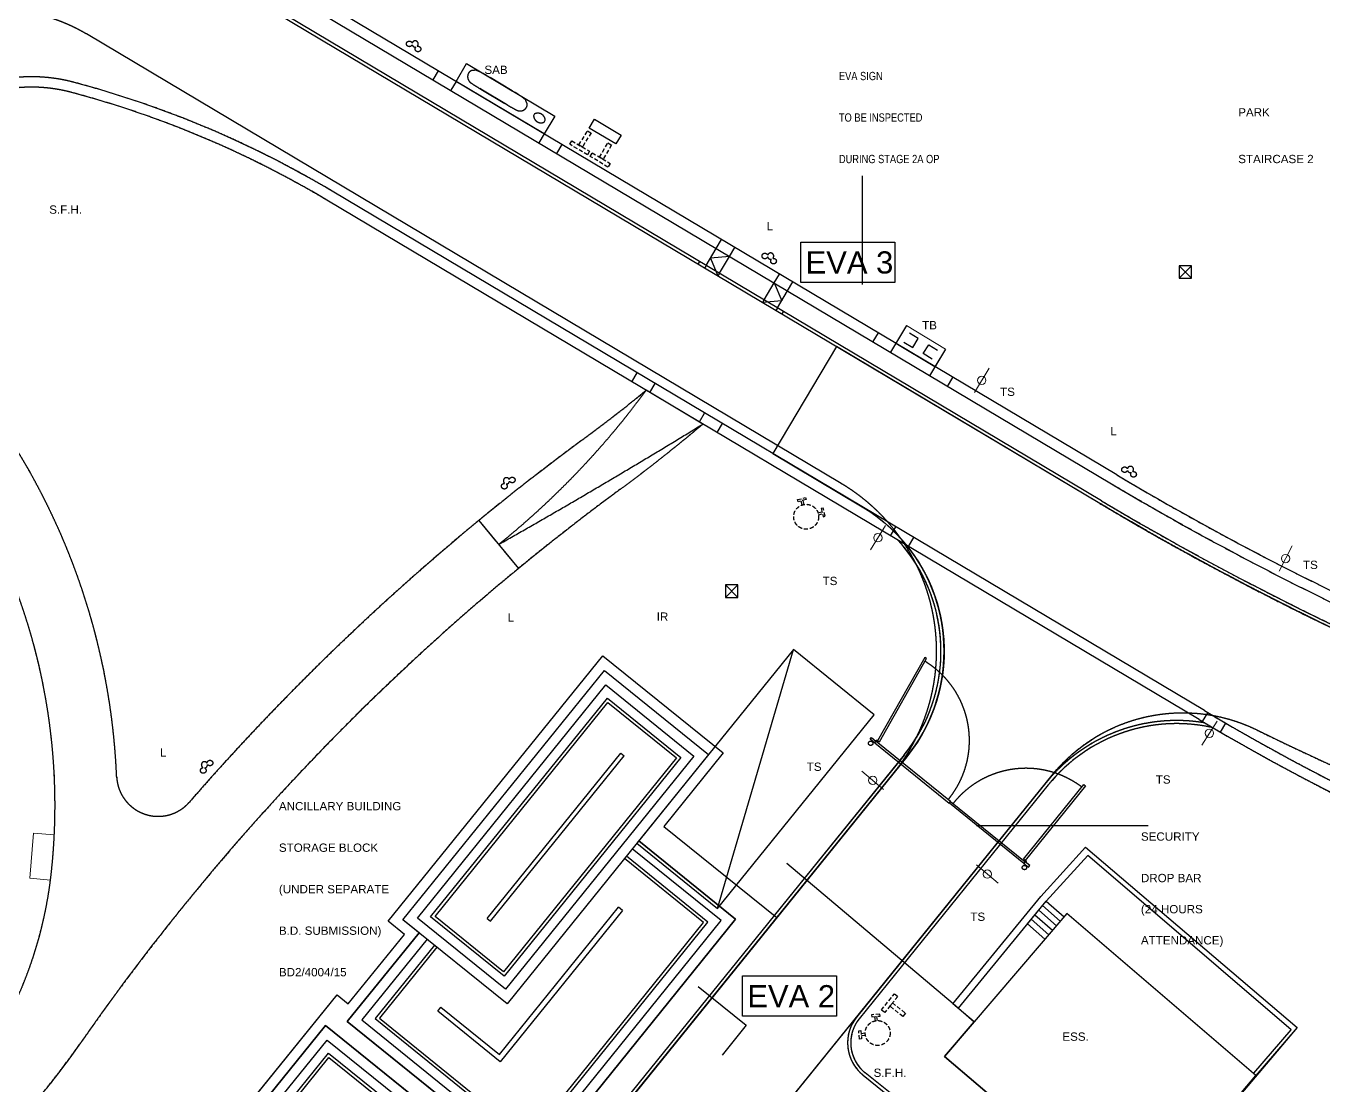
# Model space of a CAD drawing. Header units: millimetres. Extents: x 833576263 to 1668046980, y 817519639 to 1636103653.
# Drawn here: x 834283063 to 834345558, y 817873592 to 817924635 of the extents above; entities that cross this region are included whole.
import ezdxf

# ---------------------------------------------------------------- set-up
doc = ezdxf.new("R2010")
doc.units = ezdxf.units.MM
doc.header["$LTSCALE"] = 100
doc.header["$MEASUREMENT"] = 0
for name, pattern in [('C160$0$DASHED', [19.05, 12.7, -6.35]), ('C160$0$Hidden', [9.525, 6.35, -3.175]), ('R_site$0$ACAD_ISO03W100', [30, 12, -18]), ('R_WKCD_PARK$0$IMPORT-DASHED2 _7_', [19.05, 12.7, -6.35])]:
    doc.linetypes.add(name, pattern=pattern)
doc.layers.get('Defpoints').update_dxf_attribs({"color": 170})
for name, color, linetype in [('C160$0$+C160', 6, 'C160$0$Hidden'), ('C160$0$EVA', 1, 'C160$0$DASHED'), ('R_site$0$000-structure-b', 3, 'Continuous'), ('R_Text for GBP from DLN$0$base plan(mm)$0$DLN040__', 7, 'Continuous'), ('R_Text for GBP from DLN$0$programme(mm)$0$DLN040_1', 7, 'Continuous'), ('T-TITL', 7, 'Continuous'), ('X-REF', 7, 'Continuous')]:
    doc.layers.add(name, color=color, linetype=linetype)
for name, color, linetype, lineweight in [('C160$0$DLN_TRAFFIC SIGN', 6, 'Continuous', 18), ('R_P_LG$0$RDA5803', 1, 'Continuous', 20), ('R_site$0$000-Architecture boundary', 2, 'Continuous', 0), ('R_site$0$Building EXISTING outline-b', 2, 'Continuous', 13), ('R_WKCD_PARK$0$000-PAV-Concrete-b', 1, 'Continuous', 25), ('R_WKCD_PARK$0$000-PAV-Reused tiles-b', 3, 'Continuous', 15), ('R_WKCD_PARK$0$000-Ramps', 7, 'R_WKCD_PARK$0$IMPORT-DASHED2 _7_', 18), ('R_WKCD_PARK$0$PAV-secondary path-b', 6, 'Continuous', 18)]:
    doc.layers.add(name, color=color, linetype=linetype, lineweight=lineweight)
doc.styles.add('R_Text for GBP from DLN$0$base plan(mm)$0$Standard', font='arial.ttf')
doc.styles.add('R_Text for GBP from DLN$0$base plan(mm)$0$SWIS721 LT', font='swiss.ttf')
doc.styles.add('R_Text for GBP from DLN$0$programme (M)$0$programme$0$SWIS721 LT', font='swiss.ttf')
doc.styles.add('R_Text for GBP from DLN$0$programme(mm)$0$SWIS721 LT', font='swiss.ttf')
doc.dimstyles.new('R_Text for GBP from DLN$0$base plan(mm)$0$Standard', dxfattribs={"dimtxt": 0.35, "dimasz": 0.2, "dimexe": 0.2, "dimexo": 0.2, "dimgap": 0.09, "dimtad": 0, "dimtoh": 1, "dimdec": 4, "dimzin": 0, "dimdsep": 46, "dimtxsty": 'R_Text for GBP from DLN$0$base plan(mm)$0$Standard', "dimcen": 0.09, "dimadec": 0, "dimazin": 0, "dimtfac": 1, "dimtdec": 4, "dimtofl": 0, "dimtmove": 0, "dimatfit": 3, "dimfxl": 1, "dimtolj": 1, "dimtzin": 0, "dimarcsym": 0})

# ---------------------------------------------------------------- blocks, each defined once
blk = doc.blocks.new('R_site$0$architecture 2')
blk.add_line((834316.384, 817882.103), (834320.037, 817894.579))
blk.add_lwpolyline([(834316.384, 817882.103), (834323.926, 817891.436), (834320.037, 817894.579), (834312.495, 817885.245)], close=True)
at = {"layer": 'R_site$0$000-Architecture boundary'}
for points in [[(834327.317, 817874.961), (834328.754, 817876.642), (834327.726, 817877.514), (834331.957, 817882.685), (834334.117, 817885.061), (834344.317, 817876.361), (834336.517, 817867.161)], [(834285.993, 817860.632), (834288.412, 817863.626), (834287.634, 817864.255), (834297.501, 817876.467), (834307.185, 817868.642), (834294.897, 817853.436)]]:
    blk.add_lwpolyline(points, close=True, dxfattribs=at)
at = {"layer": 'R_site$0$000-structure-b'}
for points in [[(834298.546, 817876.653), (834302.002, 817880.931), (834301.225, 817881.559), (834310.934, 817893.577), (834315.951, 817889.523), (834312.589, 817885.362), (834317.256, 817881.591), (834307.452, 817869.457)], [(834287.634, 817864.253), (834288.411, 817863.625), (834285.993, 817860.632), (834294.898, 817853.437), (834307.183, 817868.643), (834297.501, 817876.467)]]:
    blk.add_lwpolyline(points, close=True, dxfattribs=at)
at = {"layer": 'R_site$0$Building EXISTING outline-b'}
for p, q in [((834332.037, 817882.241), (834332.897, 817881.488)), ((834333.217, 817881.861), (834327.317, 817874.961)), ((834331.497, 817881.581), (834332.344, 817880.84)), ((834331.677, 817881.801), (834332.528, 817881.056)), ((834331.857, 817882.021), (834332.713, 817881.272)), ((834327.317, 817874.961), (834336.517, 817867.161)), ((834336.517, 817867.161), (834342.317, 817874.061))]:
    blk.add_line(p, q, dxfattribs=at)
for points in [[(834327.726, 817877.514), (834331.957, 817882.685), (834334.117, 817885.061), (834344.317, 817876.361), (834342.317, 817874.061), (834333.217, 817881.861)], [(834342.217, 817874.161), (834344.017, 817876.261), (834337.017, 817882.261), (834334.217, 817884.661), (834332.217, 817882.461)], [(834327.991, 817877.297), (834332.217, 817882.461)], [(834332.159, 817880.624), (834331.317, 817881.361), (834332.217, 817882.461), (834333.082, 817881.704)], [(834327.729, 817877.518), (834328.754, 817876.642)]]:
    blk.add_lwpolyline(points, dxfattribs=at)
at = {"layer": 'R_site$0$Building EXISTING outline-b', "color": 250, "linetype": 'R_site$0$ACAD_ISO03W100', "ltscale": 0.05, "flags": 128}
blk.add_lwpolyline([(834319.718, 817884.291), (834327.729, 817877.518)], dxfattribs=at)
blk = doc.blocks.new('R_site')
at = {"xscale": 1000, "yscale": 1000, "zscale": 1000}
blk.add_blockref('R_site$0$architecture 2', (0, 0), dxfattribs=at)
blk = doc.blocks.new('R_WKCD_PARK')
for p, q in [((834324121, 817909850), (834323863, 817909422)), ((834325493, 817910191), (834324719, 817908906)), ((834326595, 817908360), (834325234, 817909180)), ((834327368, 817909062), (834326594, 817907777)), ((834327709, 817907690), (834327451, 817907262))]:
    blk.add_line(p, q)
at = {"flags": 128}
for points in [[(834325365, 817909402), (834325792, 817909142), (834326052, 817909569), (834325625, 817909829)], [(834326725, 817908581), (834326298, 817908841), (834326558, 817909268), (834326985, 817909008)]]:
    blk.add_lwpolyline(points, dxfattribs=at)
at = {"layer": 'Defpoints'}
for points in [[(834242392, 817820559, -0.510377), (834255055, 817823984), (834260246, 817819790, 0.373727), (834277287, 817820398, -0.373727), (834287905, 817820777), (834291644, 817817756), (834296232, 817823434), (834292655, 817826325, -0.414214), (834291445, 817837716), (834332502, 817888525, -0.350062), (834342367, 817890708, 0.102667), (834400842, 817875706, 0.100957), (834409137, 817876999), (834444015, 817889966, 0.332678)], [(834441924, 817895590), (834407046, 817882623, -0.100957), (834401121, 817881699, -0.051411), (834372209, 817886047), (834379390, 817889501, 0.162917), (834396595, 817906227), (834392123, 817910781, -0.179073), (834376789, 817894908), (834366567, 817889991, -0.199372), (834360364, 817889652, -0.049629), (834334800, 817901625), (834322119, 817909179), (834319048, 817904024), (834323346, 817901465, -0.45655), (834325501, 817889415), (834274553, 817826357, -0.414214), (834263162, 817825148), (834259846, 817827828, -0.2375), (834248727, 817852408, -0.000008), (834248760, 817853209), (834242765, 817853459, 0.000008), (834242732, 817852657, 0.098884)]]:
    blk.add_lwpolyline(points, format="xyb", dxfattribs=at)
at = {"layer": 'R_WKCD_PARK$0$000-PAV-Concrete-b'}
for p, q in [((834335619, 817903000), (834284186, 817933637)), ((834283930, 817933207), (834335363, 817902570)), ((834334800, 817901625), (834283367, 817932262)), ((834334877, 817901754), (834283443, 817932391)), ((834339842, 817891638), (834297809, 817916676)), ((834339586, 817891209), (834297553, 817916246)), ((834315835, 817913097), (834316321, 817913913)), ((834319271, 817911050), (834319757, 817911866)), ((834274432, 817826455), (834325384, 817889509)), ((834274549, 817826360), (834325501, 817889415)), ((834325384, 817889509), (834319120, 817881757)), ((834332200, 817888151), (834323096, 817876885)), ((834332316, 817888057), (834323212, 817876791)), ((834323394, 817874072), (834325002, 817872773)), ((834325096, 817872890), (834323489, 817874189))]:
    blk.add_line(p, q, dxfattribs=at)
at = {"layer": 'R_WKCD_PARK$0$000-PAV-Concrete-b', "flags": 128}
for points in [[(834316479, 817912713), (834316965, 817913529), (834316039, 817913441), (834316402, 817912584)], [(834318627, 817911434), (834319113, 817912250), (834319476, 817911394), (834318550, 817911305)], [(834264970, 817849438), (834267780, 817852915), (834274401, 817847565), (834277480, 817851376), (834276703, 817852004), (834284778, 817861999), (834285791, 817861181), (834287707, 817863552), (834286929, 817864180), (834298052, 817877948), (834298595, 817877509), (834301299, 817880856), (834300521, 817881485), (834310859, 817894280), (834316654, 817889599), (834313795, 817886059), (834319237, 817881663)]]:
    blk.add_lwpolyline(points, dxfattribs=at)
at = {"layer": 'R_WKCD_PARK$0$000-PAV-Concrete-b'}
for centre, radius, start, end in [((834283334, 817914184), 8000, 75.01501, 147.93666), ((834283334, 817914184), 7500, 75.01501, 147.93666), ((834272733, 817874578), 49000, 59.21944, 75.01501), ((834272733, 817874578), 48500, 59.21944, 75.01501), ((834407750, 818024095), 140950, 239.21944, 246.58402), ((834407750, 818024095), 141450, 239.21944, 246.58402), ((834407750, 818024095), 142550, 239.21944, 267.3345), ((834407750, 818024095), 142400, 239.21944, 267.3345), ((834319200, 817894506), 7950, 321.05985, 42.15491), ((834319200, 817894506), 8100, 321.05985, 38.98273), ((834397158, 817987861), 112000, 239.21944, 264.76601), ((834338500, 817883060), 8100, 80.32129, 141.05985), ((834338500, 817883060), 7950, 77.26279, 141.05985), ((834397158, 817987861), 112500, 239.21944, 264.76601), ((834324651, 817875628), 2000, 141.05985, 231.05985), ((834324651, 817875628), 1850, 141.05985, 231.05985)]:
    blk.add_arc(centre, radius, start, end, dxfattribs=at)
at = {"layer": 'R_WKCD_PARK$0$000-PAV-Reused tiles-b', "flags": 128}
for points in [[(834303784, 817921963), (834304296, 817922822), (834308541, 817920293), (834308030, 817919434)], [(834326852, 817908206), (834324977, 817909334), (834325493, 817910191), (834327368, 817909062)]]:
    blk.add_lwpolyline(points, close=True, dxfattribs=at)
blk.add_lwpolyline([(834284429, 817885654), (834283433, 817885738), (834283248, 817883558), (834284244, 817883473)], dxfattribs=at)
at = {"layer": 'R_WKCD_PARK$0$000-Ramps'}
blk.add_line((834304885, 817900805), (834306791, 817898488), dxfattribs=at)
for centre, radius, start, end in [((834280880, 817930638), 39792, 308.84572, 323.6938), ((834145869, 818182170), 324669, 299.51916, 301.53536)]:
    blk.add_arc(centre, radius, start, end, dxfattribs=at)
at = {"layer": 'R_WKCD_PARK$0$PAV-secondary path-b'}
blk.add_line((834315679, 817905449), (834312946, 817907077), dxfattribs=at)
for centre, radius, start, end in [((834254695, 817887068), 32768, 2.43329, 50.30099), ((834254695, 817887068), 29768, 353.65737, 50.30099), ((834267237, 817962706), 72000, 306.33538, 309.40961), ((834267237, 817962706), 75000, 306.33538, 310.23306), ((834379124, 817810587), 116836, 126.33538, 139.00423), ((834379124, 817810587), 113836, 126.33538, 145.15238), ((834289431, 817888544), 2000, 182.43329, 319.00423), ((834264403, 817885988), 20000, 312.819, 353.65737), ((834252722, 817898594), 40186, 285.12247, 325.15238)]:
    blk.add_arc(centre, radius, start, end, dxfattribs=at)
blk = doc.blocks.new('R_P_LG')
at = {"layer": 'R_P_LG$0$RDA5803'}
for points in [[(834242391.5219, 817820558.6619, -0.5103769205), (834255055.265, 817823984.446), (834260246.1634, 817819789.9109, 0.3737273608), (834277287.4303, 817820398.12, -0.3737273608), (834287905.4505, 817820777.0811), (834291644.3248, 817817755.8623), (834296232.4343, 817823433.8242), (834292654.5406, 817826324.9617, -0.4142135624), (834291445.2524, 817837716.082), (834332501.9481, 817888525.3203, -0.3500615322), (834342367.296, 817890707.6257, 0.1026669828), (834400841.9485, 817875705.6383, 0.1009571042), (834409136.5159, 817876999.2329), (834444014.71, 817889966.1796, 0.3326783619)], [(834441923.8638, 817895590.0894), (834407045.6697, 817882623.1428, -0.1009571042), (834401120.9787, 817881699.1466, -0.0514111661), (834372208.6608, 817886046.7484), (834379389.9189, 817889500.6191, 0.1629172916), (834396595.4119, 817906227.4833), (834392123.298, 817910781.2832, -0.1790729014), (834376789.3311, 817894907.7388), (834366567.1243, 817889991.3048, -0.1993717825), (834360363.7244, 817889651.553, -0.0496289927), (834334800.108, 817901625.4245), (834322118.6036, 817909179.288), (834319048.0951, 817904024.4865), (834323345.5557, 817901464.6617, -0.4565498827), (834325500.8694, 817889415.1299), (834274552.7494, 817826357.376, -0.4142135624), (834263161.629, 817825148.0878), (834259845.5202, 817827827.6885, -0.2375002192), (834248726.6665, 817852408.1417, -0.0000084588), (834248759.9969, 817853209.386), (834242765.1856, 817853458.8615, 0.0000084592), (834242731.8468, 817852657.4144, 0.098884422)]]:
    blk.add_lwpolyline(points, format="xyb", dxfattribs=at)
blk = doc.blocks.new('C160$0$TS')
at = {"layer": 'C160$0$DLN_TRAFFIC SIGN'}
blk.add_line((834126.707, 818031.929), (834126.707, 818030.558), dxfattribs=at)
blk.add_circle((834126.707, 818031.244), 0.2, dxfattribs=at)
blk = doc.blocks.new('C160')
at = {"layer": 'C160$0$+C160'}
for p, q in [((834335.619, 817903), (834284.186, 817933.637)), ((834283.93, 817933.207), (834335.363, 817902.57)), ((834315.835, 817913.097), (834316.321, 817913.913)), ((834316.479, 817912.713), (834316.965, 817913.529)), ((834338.622, 817913.076), (834339.222, 817912.476)), ((834338.622, 817912.476), (834339.222, 817913.076)), ((834318.627, 817911.434), (834319.113, 817912.25)), ((834319.271, 817911.05), (834319.757, 817911.866)), ((834316.762, 817897.697), (834317.362, 817897.097)), ((834316.762, 817897.097), (834317.362, 817897.697)), ((834274.432, 817826.455), (834325.384, 817889.509)), ((834274.549, 817826.36), (834325.501, 817889.415)), ((834305.289, 817881.618), (834311.731, 817889.591)), ((834305.445, 817881.492), (834311.887, 817889.465)), ((834311.731, 817889.591), (834311.887, 817889.465)), ((834325.384, 817889.509), (834319.12, 817881.757)), ((834332.2, 817888.151), (834323.096, 817876.885)), ((834332.316, 817888.057), (834323.212, 817876.791)), ((834332.037, 817882.241), (834332.897, 817881.488)), ((834305.289, 817881.618), (834305.445, 817881.492)), ((834311.808, 817882.008), (834311.613, 817882.165)), ((834333.217, 817881.861), (834327.317, 817874.961)), ((834331.497, 817881.581), (834332.344, 817880.84)), ((834331.677, 817881.801), (834332.528, 817881.056)), ((834331.857, 817882.021), (834332.713, 817881.272)), ((834327.317, 817874.961), (834336.517, 817867.161)), ((834323.394, 817874.072), (834325.002, 817872.773)), ((834325.096, 817872.89), (834323.489, 817874.189)), ((834336.517, 817867.161), (834342.317, 817874.061))]:
    blk.add_line(p, q, dxfattribs=at)
at = {"layer": 'C160$0$+C160', "ltscale": 0.0003}
for p, q in [((834320.459, 817901.549), (834320.409, 817901.745)), ((834320.556, 817901.573), (834320.506, 817901.769)), ((834321.221, 817901.177), (834321.417, 817901.226)), ((834321.246, 817901.08), (834321.442, 817901.129)), ((834323.987, 817876.689, 5.043), (834323.966, 817876.89, 5.043)), ((834324.087, 817876.7, 5.043), (834324.065, 817876.901, 5.043)), ((834323.5, 817876.087, 5.043), (834323.299, 817876.065, 5.043)), ((834323.511, 817875.987, 5.043), (834323.31, 817875.966, 5.043))]:
    blk.add_line(p, q, dxfattribs=at)
at = {"layer": 'C160$0$+C160'}
for points in [[(834334.8, 817901.625), (834283.367, 817932.262)], [(834334.877, 817901.754), (834283.443, 817932.391)], [(834302.925, 817922.475), (834302.669, 817922.045)], [(834303.784, 817921.963), (834303.528, 817921.533)], [(834306.491, 817921.514), (834305.426, 817922.149)], [(834305.062, 817921.539), (834306.128, 817920.904)], [(834306.123, 817920.907), (834306.132, 817920.902)], [(834308.03, 817919.434), (834307.774, 817919.004)], [(834308.889, 817918.922), (834308.633, 817918.492)], [(834339.842, 817891.638), (834297.809, 817916.676)], [(834339.586, 817891.209), (834297.553, 817916.246)], [(834316.321, 817913.913), (834316.577, 817914.343)], [(834316.965, 817913.529), (834316.039, 817913.441), (834316.402, 817912.584)], [(834316.965, 817913.529), (834317.221, 817913.959)], [(834315.457, 817913.147), (834315.544, 817913.293)], [(834315.845, 817913.114), (834315.758, 817912.968)], [(834316.489, 817912.73), (834316.402, 817912.584)], [(834319.113, 817912.25), (834319.476, 817911.394), (834318.55, 817911.305)], [(834319.113, 817912.25), (834319.369, 817912.68)], [(834319.757, 817911.866), (834320.013, 817912.296)], [(834318.637, 817911.451), (834318.55, 817911.305)], [(834319.281, 817911.067), (834319.194, 817910.921)], [(834319.488, 817910.73), (834319.582, 817910.888)], [(834312.259, 817907.486), (834312.515, 817907.916)], [(834313.118, 817906.975), (834313.374, 817907.404)], [(834315.507, 817905.552), (834315.763, 817905.981)], [(834316.366, 817905.04), (834316.622, 817905.47)], [(834304.885, 817900.805), (834306.791, 817898.488)], [(834324.724, 817900.062), (834324.98, 817900.491)], [(834325.583, 817899.55), (834325.839, 817899.98)], [(834264.97, 817849.438), (834267.78, 817852.915), (834274.401, 817847.565), (834277.48, 817851.376), (834276.703, 817852.004), (834284.778, 817861.999), (834285.791, 817861.181), (834287.707, 817863.552), (834286.929, 817864.18), (834298.052, 817877.948), (834298.595, 817877.509), (834301.299, 817880.856), (834300.521, 817881.485), (834310.859, 817894.28), (834316.654, 817889.599), (834313.795, 817886.059), (834319.237, 817881.663)], [(834339.755, 817891.108), (834340.009, 817891.539)], [(834340.618, 817890.601), (834340.871, 817891.033)], [(834302.002, 817880.931), (834298.546, 817876.653), (834307.452, 817869.457), (834317.256, 817881.591), (834312.589, 817885.362)], [(834302.391, 817880.617), (834299.249, 817876.728), (834307.377, 817870.16), (834316.553, 817881.516), (834312.275, 817884.973)], [(834327.726, 817877.514), (834331.957, 817882.685), (834334.117, 817885.061), (834344.317, 817876.361), (834342.317, 817874.061), (834333.217, 817881.861)], [(834302.741, 817880.334), (834299.882, 817876.795), (834307.31, 817870.793), (834315.92, 817881.449), (834311.992, 817884.623)], [(834302.858, 817880.24), (834300.093, 817876.817), (834307.287, 817871.004), (834315.709, 817881.427), (834311.898, 817884.506)], [(834342.217, 817874.161), (834344.017, 817876.261), (834337.017, 817882.261), (834334.217, 817884.661), (834332.217, 817882.461)], [(834327.991, 817877.297), (834332.217, 817882.461)], [(834332.159, 817880.624), (834331.317, 817881.361), (834332.217, 817882.461), (834333.082, 817881.704)], [(834311.808, 817882.008), (834305.916, 817874.716), (834302.901, 817877.151), (834303.059, 817877.346), (834305.878, 817875.067), (834311.613, 817882.165)], [(834327.729, 817877.518), (834328.754, 817876.642)]]:
    blk.add_lwpolyline(points, dxfattribs=at)
at = {"layer": 'C160$0$+C160', "flags": 128}
blk.add_lwpolyline([(834263.162, 817825.148, 0.414214), (834274.553, 817826.357), (834324.848, 817888.599, 0.456567), (834322.347, 817902.583), (834285.977, 817924.248, 0.469746), (834274.226, 817920.077, -0.018958), (834270.074, 817909.956, -0.197618), (834255.494, 817896.282, 0.299842), (834250.279, 817889.053), (834248.179, 817839.557, 0.337501), (834253.792, 817831.503, -0.092368), (834258.336, 817829.047)], format="xyb", close=True, dxfattribs=at)
at = {"layer": 'C160$0$+C160'}
for points in [[(834303.784, 817921.963), (834304.296, 817922.822), (834308.541, 817920.293), (834308.03, 817919.434)], [(834310.195, 817919.715), (834310.451, 817920.145), (834311.739, 817919.377), (834311.484, 817918.948)], [(834339.222, 817913.076), (834338.622, 817913.076), (834338.622, 817912.476), (834339.222, 817912.476)], [(834317.362, 817897.697), (834316.762, 817897.697), (834316.762, 817897.097), (834317.362, 817897.097)], [(834326.367, 817894.195), (834324.095, 817890.176), (834324.182, 817890.127), (834326.454, 817894.146)], [(834298.546, 817876.653), (834302.002, 817880.931), (834301.225, 817881.559), (834310.934, 817893.577), (834315.951, 817889.523), (834312.589, 817885.362), (834317.256, 817881.591), (834307.452, 817869.457)], [(834301.225, 817881.56), (834310.935, 817893.577), (834315.952, 817889.523), (834306.241, 817877.506)], [(834301.928, 817881.634), (834311.009, 817892.874), (834315.249, 817889.448), (834306.167, 817878.209)], [(834302.561, 817881.702), (834311.077, 817892.241), (834314.616, 817889.381), (834306.1, 817878.842)], [(834302.772, 817881.724), (834311.099, 817892.03), (834314.405, 817889.359), (834306.077, 817879.053)], [(834323.797, 817890.337), (834324.015, 817890.16), (834323.952, 817890.083), (834323.734, 817890.259)], [(834327.611, 817887.255), (834324.021, 817890.156), (834323.958, 817890.078), (834327.548, 817887.177)], [(834334.106, 817888.011), (834331.205, 817884.421), (834331.127, 817884.484), (834334.028, 817888.074)], [(834327.616, 817887.251), (834331.207, 817884.349), (834331.144, 817884.272), (834327.553, 817887.173)], [(834327.317, 817874.961), (834328.754, 817876.642), (834327.726, 817877.514), (834331.957, 817882.685), (834334.117, 817885.061), (834344.317, 817876.361), (834336.517, 817867.161)], [(834331.43, 817884.169), (834331.212, 817884.345), (834331.149, 817884.267), (834331.368, 817884.091)], [(834285.993, 817860.632), (834288.412, 817863.626), (834287.634, 817864.255), (834297.501, 817876.467), (834307.185, 817868.642), (834294.897, 817853.436)], [(834287.634, 817864.253), (834288.411, 817863.625), (834285.993, 817860.632), (834294.898, 817853.437), (834307.183, 817868.643), (834297.501, 817876.467)], [(834287.632, 817864.255), (834297.498, 817876.467), (834302.166, 817872.697), (834292.299, 817860.484)], [(834288.335, 817864.33), (834297.573, 817875.764), (834301.462, 817872.622), (834292.225, 817861.187)], [(834288.968, 817864.397), (834297.64, 817875.131), (834300.946, 817872.461), (834292.274, 817861.726)], [(834289.179, 817864.419), (834297.663, 817874.92), (834300.735, 817872.438), (834292.252, 817861.937)]]:
    blk.add_lwpolyline(points, close=True, dxfattribs=at)
for points in [[(834306.491, 817921.514), (834306.627, 817921.433, -0.037256), (834307.12, 817921.087, -0.269367), (834307.156, 817920.993, -0.164182), (834307.212, 817920.879, -0.173886), (834307.176, 817920.708, -0.392676), (834306.703, 817920.578, -0.014037), (834306.263, 817920.823), (834306.128, 817920.904), (834305.062, 817921.539), (834304.926, 817921.62, -0.014037), (834304.501, 817921.89, -0.392676), (834304.39, 817922.367, -0.173886), (834304.523, 817922.48, -0.164182), (834304.651, 817922.485, -0.269367), (834304.75, 817922.499, -0.037256), (834305.29, 817922.23), (834305.426, 817922.149)], [(834307.52, 817920.308, 0.533333), (834308.035, 817920.001), (834308.086, 817920.087, 0.533333), (834307.571, 817920.394)]]:
    blk.add_lwpolyline(points, format="xyb", close=True, dxfattribs=at)
for points in [[(834304.651, 817922.485, 0.164182), (834304.523, 817922.48, 0.173886), (834304.39, 817922.367, 0.392676), (834304.501, 817921.89, 0.014037), (834304.926, 817921.62), (834305.062, 817921.539)], [(834307.156, 817920.993, -0.164182), (834307.212, 817920.879, -0.173886), (834307.176, 817920.708, -0.392676), (834306.703, 817920.578, -0.014037), (834306.263, 817920.823), (834306.128, 817920.904)], [(834263.206, 817859.8, 0.176461), (834285.702, 817875.632, -0.08229), (834311.675, 817902.289, 0.017008), (834315.679, 817905.449), (834312.946, 817907.077, -0.013415), (834309.897, 817904.706, 0.055335), (834290.941, 817887.232, -0.678139), (834287.433, 817888.459, 0.211953), (834275.625, 817912.28, 0.035377), (834274.015, 817913.435, 0.005233), (834272.426, 817910.899, -0.038123), (834273.709, 817909.972, -0.252313), (834284.281, 817883.779, -0.180101), (834277.997, 817871.318, -0.110787)], [(834401.121, 817881.699, -0.123294), (834334.8, 817901.625)], [(834401.128, 817881.849, -0.123294), (834334.877, 817901.754)]]:
    blk.add_lwpolyline(points, format="xyb", dxfattribs=at)
at = {"layer": 'C160$0$+C160', "ltscale": 0.0003}
for points in [[(834310.121, 817918.421), (834309.262, 817918.933), (834309.364, 817919.105), (834310.223, 817918.593)], [(834309.879, 817918.798), (834309.708, 817918.9), (834310.117, 817919.587), (834310.289, 817919.485)], [(834311.105, 817917.835), (834310.246, 817918.347), (834310.348, 817918.519), (834311.207, 817918.007)], [(834310.863, 817918.212), (834310.692, 817918.314), (834311.101, 817919.001), (834311.273, 817918.899)], [(834320.627, 817901.903), (834320.651, 817901.806), (834320.264, 817901.708), (834320.239, 817901.805)], [(834321.477, 817901.396), (834321.38, 817901.372), (834321.479, 817900.984), (834321.576, 817901.009)], [(834324.282, 817877.211), (834324.909, 817877.99), (834325.065, 817877.865), (834324.438, 817877.086)], [(834324.688, 817877.398), (834324.814, 817877.553), (834325.437, 817877.052), (834325.312, 817876.896)]]:
    blk.add_lwpolyline(points, close=True, dxfattribs=at)
at = {"layer": 'C160$0$+C160', "flags": 128}
blk.add_lwpolyline([(834319.718, 817884.291), (834327.729, 817877.518)], dxfattribs=at)
at = {"layer": 'C160$0$+C160', "ltscale": 0.0003, "elevation": 5.043}
for points in [[(834323.806, 817876.974), (834323.817, 817876.874), (834324.214, 817876.917), (834324.204, 817877.016)], [(834323.184, 817876.204), (834323.283, 817876.214), (834323.326, 817875.817), (834323.226, 817875.806)]]:
    blk.add_lwpolyline(points, close=True, dxfattribs=at)
at = {"layer": 'C160$0$+C160', "ltscale": 0.0003}
for centre in [(834320.654, 817900.981), (834324.1, 817876.1, 5.043)]:
    blk.add_circle(centre, 0.6, dxfattribs=at)
at = {"layer": 'C160$0$+C160'}
for centre, radius in [((834323.761, 817890.064, 0), 0.105), ((834324.049, 817890.198, 0), 0.02), ((834331.171, 817884.076, 0), 0.105), ((834331.241, 817884.386, 0), 0.02)]:
    blk.add_circle(centre, radius, dxfattribs=at)
for centre, radius, start, end in [((834301.815, 817923.768), 0.15, 194.08778, 284.32863), ((834301.815, 817923.768), 0.15, 314.08778, 164.32863), ((834283.334, 817914.184), 8, 75.01501, 147.93666), ((834283.334, 817914.184), 7.5, 75.01501, 147.93666), ((834272.733, 817874.578), 49, 59.21944, 75.01501), ((834272.733, 817874.578), 48.5, 59.21944, 75.01501), ((834318.944, 817913.544), 0.15, 194.08778, 284.32863), ((834318.944, 817913.544), 0.15, 314.08778, 164.32863), ((834280.88, 817930.638), 39.792, 308.84572, 323.6938), ((834145.869, 818182.17), 324.669, 299.51916, 301.53536), ((834306.214, 817902.713), 0.15, 23.22704, 233.4679), ((834407.75, 818024.095), 140.95, 239.21944, 246.58402), ((834336.277, 817903.261), 0.15, 317.06907, 167.30992), ((834336.277, 817903.261), 0.15, 197.06907, 287.30992), ((834306.214, 817902.713), 0.15, 263.22704, 353.4679), ((834407.75, 818024.095), 141.45, 239.21944, 246.58402), ((834319.2, 817894.506), 7.95, 321.05986, 42.15491), ((834319.2, 817894.506), 8.1, 321.05986, 38.98273), ((834324.049, 817890.198, 0), 4.471, 320.41543, 58.5908), ((834397.158, 817987.861), 112, 239.21944, 264.76601), ((834338.5, 817883.06), 8.1, 80.32129, 141.05986), ((834338.5, 817883.06), 7.95, 77.26279, 141.05986), ((834397.158, 817987.861), 112.5, 239.21944, 264.76601), ((834291.663, 817889.026), 0.15, 32.98066, 243.22151), ((834291.663, 817889.026), 0.15, 272.98066, 3.22151), ((834331.241, 817884.386, 0), 4.471, 52.98548, 141.70368), ((834324.651, 817875.628), 2, 141.05986, 231.05986), ((834324.651, 817875.628), 1.85, 141.05986, 231.05986)]:
    blk.add_arc(centre, radius, start, end, dxfattribs=at)
for points in [[(834301.661, 817923.723), (834301.641, 817923.671), (834301.591, 817923.635), (834301.533, 817923.636), (834301.458, 817923.637), (834301.398, 817923.699), (834301.399, 817923.774), (834301.4, 817923.849), (834301.462, 817923.909), (834301.537, 817923.908), (834301.595, 817923.907), (834301.644, 817923.869), (834301.663, 817923.817)], [(834301.932, 817923.657), (834301.986, 817923.666), (834302.042, 817923.64), (834302.071, 817923.59), (834302.107, 817923.524), (834302.084, 817923.441), (834302.018, 817923.405), (834301.953, 817923.368), (834301.87, 817923.392), (834301.834, 817923.457), (834301.805, 817923.508), (834301.813, 817923.569), (834301.849, 817923.611)], [(834318.79, 817913.499), (834318.77, 817913.448), (834318.72, 817913.412), (834318.662, 817913.412), (834318.587, 817913.413), (834318.527, 817913.475), (834318.528, 817913.55), (834318.529, 817913.625), (834318.591, 817913.685), (834318.666, 817913.684), (834318.724, 817913.683), (834318.773, 817913.646), (834318.792, 817913.594)], [(834319.061, 817913.434), (834319.115, 817913.442), (834319.171, 817913.416), (834319.2, 817913.366), (834319.236, 817913.3), (834319.213, 817913.218), (834319.147, 817913.181), (834319.082, 817913.144), (834318.999, 817913.168), (834318.963, 817913.233), (834318.934, 817913.284), (834318.942, 817913.346), (834318.978, 817913.387)], [(834306.359, 817902.782), (834306.37, 817902.836), (834306.414, 817902.879), (834306.472, 817902.887), (834306.546, 817902.898), (834306.615, 817902.847), (834306.626, 817902.773), (834306.637, 817902.699), (834306.585, 817902.63), (834306.511, 817902.619), (834306.454, 817902.61), (834306.399, 817902.64), (834306.372, 817902.688)], [(834336.126, 817903.207), (834336.109, 817903.155), (834336.06, 817903.117), (834336.002, 817903.114), (834335.927, 817903.112), (834335.864, 817903.17), (834335.861, 817903.245), (834335.859, 817903.32), (834335.917, 817903.383), (834335.992, 817903.386), (834336.05, 817903.388), (834336.101, 817903.353), (834336.122, 817903.302)], [(834336.399, 817903.156), (834336.453, 817903.167), (834336.51, 817903.145), (834336.541, 817903.096), (834336.581, 817903.032), (834336.562, 817902.948), (834336.499, 817902.909), (834336.436, 817902.869), (834336.352, 817902.888), (834336.312, 817902.951), (834336.281, 817903), (834336.285, 817903.062), (834336.319, 817903.106)], [(834306.202, 817902.552), (834306.242, 817902.516), (834306.258, 817902.456), (834306.237, 817902.402), (834306.209, 817902.332), (834306.13, 817902.298), (834306.061, 817902.326), (834305.991, 817902.353), (834305.957, 817902.432), (834305.984, 817902.502), (834306.006, 817902.556), (834306.059, 817902.589), (834306.114, 817902.588)], [(834291.794, 817889.119), (834291.796, 817889.174), (834291.832, 817889.224), (834291.887, 817889.242), (834291.959, 817889.266), (834292.035, 817889.227), (834292.058, 817889.156), (834292.082, 817889.084), (834292.043, 817889.008), (834291.972, 817888.984), (834291.916, 817888.966), (834291.857, 817888.986), (834291.823, 817889.029)], [(834291.678, 817888.867), (834291.724, 817888.837), (834291.75, 817888.781), (834291.738, 817888.724), (834291.722, 817888.651), (834291.65, 817888.604), (834291.577, 817888.619), (834291.504, 817888.635), (834291.457, 817888.707), (834291.472, 817888.78), (834291.484, 817888.837), (834291.531, 817888.878), (834291.585, 817888.886)]]:
    blk.add_open_spline(points, degree=3, knots=[0, 0, 0, 0, 1, 1, 1, 2, 2, 2, 3, 3, 3, 4, 4, 4, 4], dxfattribs=at)
at = {"layer": 'C160$0$EVA', "flags": 128}
blk.add_lwpolyline([(834128.317, 818030.08, -0.145844), (834116.042, 818026.421), (834088.573, 818026.421, 0.016359), (834087.2, 818026.376, 0.046979), (834021.54, 818015.826, -0.056187), (833969.364, 818008.422, 0.405705), (833955.668, 817994.334), (833955.618, 817879.824), (833955.722, 817865.438), (833956.59, 817853.63, 0.118446), (833959.114, 817845.73, 0.022563), (833976.131, 817820.318, 0.150268), (833991.721, 817808.776, 0.0852), (834018.736, 817804.167, 0.061119), (834043.876, 817807.277, -0.46092), (834055.521, 817798.987, 0.31719), (834075.122, 817775.842, 0.09515), (834184.419, 817768.828, 0.2774), (834239.09, 817811.861), (834242.392, 817820.559, -0.510377), (834255.055, 817823.984), (834260.246, 817819.79, 0.373727), (834277.287, 817820.398, -0.373727), (834287.905, 817820.777), (834291.644, 817817.756), (834296.232, 817823.434), (834292.655, 817826.325, -0.414214), (834291.445, 817837.716), (834332.502, 817888.525, -0.350062), (834342.367, 817890.708, 0.102667), (834400.842, 817875.706, 0.100957), (834409.137, 817876.999), (834444.015, 817889.966, 0.332678), (834453.167, 817904.166), (834452.857, 817908.595, -0.155717), (834454.024, 817913.381), (834445.783, 817911.703, -0.115419), (834446.872, 817908.177), (834447.182, 817903.747, -0.332678), (834441.924, 817895.59), (834407.046, 817882.623, -0.100957), (834401.121, 817881.699, -0.051411), (834372.209, 817886.047), (834379.39, 817889.501, 0.162917), (834396.595, 817906.227), (834392.123, 817910.781, -0.179073), (834376.789, 817894.908), (834366.567, 817889.991, -0.199372), (834360.364, 817889.652, -0.049629), (834334.8, 817901.625), (834322.119, 817909.179), (834319.048, 817904.024), (834323.346, 817901.465, -0.45655), (834325.501, 817889.415), (834274.553, 817826.357, -0.414214), (834263.162, 817825.148), (834259.846, 817827.828, -0.2375), (834248.727, 817852.408, -0.000008), (834248.76, 817853.209), (834242.765, 817853.459, 0.000008), (834242.732, 817852.657, 0.098884), (834244.917, 817838.726, -0.341761), (834241.931, 817829.272, 0.151594), (834236.782, 817822.688), (834233.48, 817813.99, -0.2774), (834183.667, 817774.781, -0.09515), (834076.628, 817781.65, -0.220431), (834063.432, 817792.491, -0.264689), (834064.805, 817812.539, -0.098357), (834067.029, 817814.779, 0.140841), (834072.196, 817820.936), (834089.614, 817860.11, -0.147837), (834100.578, 817872.816, -0.410901), (834111.707, 817870.393, 0.031692), (834114.287, 817866.928, 0.252242), (834125.77, 817862.431, -0.125686), (834129.746, 817861.915), (834135.114, 817859.776), (834142.622, 817855.048), (834145.562, 817859.914), (834128.702, 817870.086, -0.390962), (834117.887, 817872.026, -0.013137), (834117.027, 817873.227, -0.385183), (834118.544, 817883.988, 0.012387), (834120.815, 817885.981, 0.008404), (834123.055, 817888.118), (834117.142, 817894.113, -0.038497), (834096.207, 817877.116, 0.137723), (834084.132, 817862.548), (834066.714, 817823.373, -0.191803), (834062.187, 817818.953), (834051.762, 817814.614, -0.446391), (834035.637, 817822.309, 0.118164), (834032.365, 817828.01), (834034.386, 817830.321), (834031.649, 817832.687, -0.153015), (834020.841, 817838.946), (834021.04, 817839.146), (834020.346, 817839.938), (834020.139, 817839.748, -0.076925), (834016.885, 817845.319), (834013.267, 817848.405), (834007.454, 817841.536, -0.399413), (834008.806, 817824.317), (834007.069, 817822.176), (834011.728, 817818.395), (834015.819, 817823.438, -1.550619), (834022.422, 817810.24, -0.009421), (834018.731, 817810.167, -0.052259), (834003.179, 817811.781, -0.032796), (833993.716, 817814.435, -0.150265), (833980.961, 817823.878, -0.022565), (833964.244, 817848.84, -0.118446), (833962.574, 817854.07), (833961.721, 817865.68), (833961.618, 817879.845), (833961.668, 817994.332, -0.405705), (833969.536, 818002.425, 0.056187), (834023.043, 818010.017, -0.046979), (834087.592, 818020.389, -0.016359), (834088.573, 818020.421), (834116.042, 818020.421, 0.146696), (834131.681, 818025.11, -0.021313), (834130.797, 818030.541, -0.021313)], format="xyb", dxfattribs=at)
at = {"layer": 'C160$0$DLN_TRAFFIC SIGN'}
for p, rotation in [((1967516.512, 1102211.629), 149.642327387392), ((1973951.733, 1075176.792), 148.2797224239187), ((1951339.097, 1160337.103), 152.6021719139211), ((-307706.24, 571572.315), 327.7293579696045), ((922454.81, -347090.441), 49.88436326100214), ((922460.333, -347094.959), 49.88436326100214)]:
    blk.add_blockref('C160$0$TS', p, dxfattribs=dict(at, rotation=rotation))
blk = doc.blocks.new('R_Text for GBP from DLN')
at = {"color": 4, "lineweight": 30}
blk.add_lwpolyline([(834320394, 817914216), (834324930, 817914216), (834324930, 817912272), (834320394, 817912272)], close=True, dxfattribs=at)
at = {"color": 4, "lineweight": 30, "elevation": 543}
blk.add_lwpolyline([(834317586, 817878853), (834322122, 817878853), (834322122, 817876909), (834317586, 817876909)], close=True, dxfattribs=at)
at = {"color": 4, "lineweight": 30, "style": 'R_Text for GBP from DLN$0$programme (M)$0$programme$0$SWIS721 LT'}
for s, p in [('EVA 3', (834320627, 817912704)), ('EVA 2', (834317820, 817877341, 543))]:
    blk.add_text(s, height=1067, dxfattribs=at).set_placement(p)
at = {"layer": 'R_Text for GBP from DLN$0$base plan(mm)$0$DLN040__', "style": 'R_Text for GBP from DLN$0$base plan(mm)$0$SWIS721 LT'}
for s, p in [('SAB', (834305152, 817922322)), ('S.F.H.', (834284183, 817915585)), ('L', (834318753, 817914782)), ('TB', (834326240, 817910013)), ('TS', (834329997, 817906804, -5989)), ('L', (834335307, 817904903)), ('TS', (834344591, 817898463, -5989)), ('TS', (834321446, 817897688, -5989)), ('L', (834306277, 817895933)), ('IR', (834313452, 817895968)), ('L', (834289518, 817889425)), ('TS', (834320682, 817888734, -5989)), ('TS', (834337498, 817888119, -5989)), ('ANCILLARY BUILDING', (834295251, 817886833)), ('SECURITY', (834336783, 817885369)), ('STORAGE BLOCK', (834295251, 817884833)), ('DROP BAR', (834336783, 817883369)), ('(UNDER SEPARATE', (834295251, 817882833)), ('(24 HOURS', (834336783, 817881869)), ('TS', (834328565, 817881505, -5989)), ('B.D. SUBMISSION)', (834295251, 817880833)), ('ATTENDANCE) ', (834336783, 817880369)), ('BD2/4004/15', (834295251, 817878833)), ('ESS.', (834332998, 817875727)), ('S.F.H.', (834323902, 817873986))]:
    blk.add_text(s, height=400, dxfattribs=at).set_placement(p)
at = {"layer": 'R_Text for GBP from DLN$0$base plan(mm)$0$DLN040__', "style": 'R_Text for GBP from DLN$0$base plan(mm)$0$SWIS721 LT', "width": 0.8}
for s, p in [('EVA SIGN', (834322232, 817922022)), ('TO BE INSPECTED', (834322232, 817920022)), ('DURING STAGE 2A OP', (834322232, 817918022))]:
    blk.add_text(s, height=400, dxfattribs=at).set_placement(p)
at = {"layer": 'R_Text for GBP from DLN$0$programme(mm)$0$DLN040_1', "style": 'R_Text for GBP from DLN$0$programme(mm)$0$SWIS721 LT'}
for s, p in [('PARK', (834341471, 817920272)), ('STAIRCASE 2', (834341471, 817918022))]:
    blk.add_text(s, height=400, dxfattribs=at).set_placement(p)
at = {"layer": 'R_Text for GBP from DLN$0$base plan(mm)$0$DLN040__', "color": 1}
for points in [[(834323363, 817912180), (834323363, 817917418)], [(834328859, 817886099), (834337124, 817886099)], [(834315452, 817878339), (834317764, 817876471), (834316609, 817875041)]]:
    blk.add_leader(points, dimstyle='R_Text for GBP from DLN$0$base plan(mm)$0$Standard', override={"dimasz": 0.75}, dxfattribs=at)

msp = doc.modelspace()

# ---------------------------------------------------------------- block references
at = {"layer": 'X-REF'}
msp.add_blockref('R_site', (0, 0), dxfattribs=at)

# ---------------------------------------------------------------- next in the draw order: block references
msp.add_blockref('R_WKCD_PARK', (0, 0), dxfattribs=at)

# ---------------------------------------------------------------- next in the draw order: block references
at = {"layer": 'X-REF', "xscale": 1000, "yscale": 1000, "zscale": 1000}
msp.add_blockref('C160', (0, 0), dxfattribs=at)

# ---------------------------------------------------------------- next in the draw order: block references
at = {"layer": 'T-TITL'}
msp.add_blockref('R_Text for GBP from DLN', (0, 0), dxfattribs=at)
at = {"layer": 'X-REF'}
for name in ['R_P_LG', 'R_Text for GBP from DLN']:
    msp.add_blockref(name, (0, 0), dxfattribs=at)

doc.saveas('drawing.dxf')
